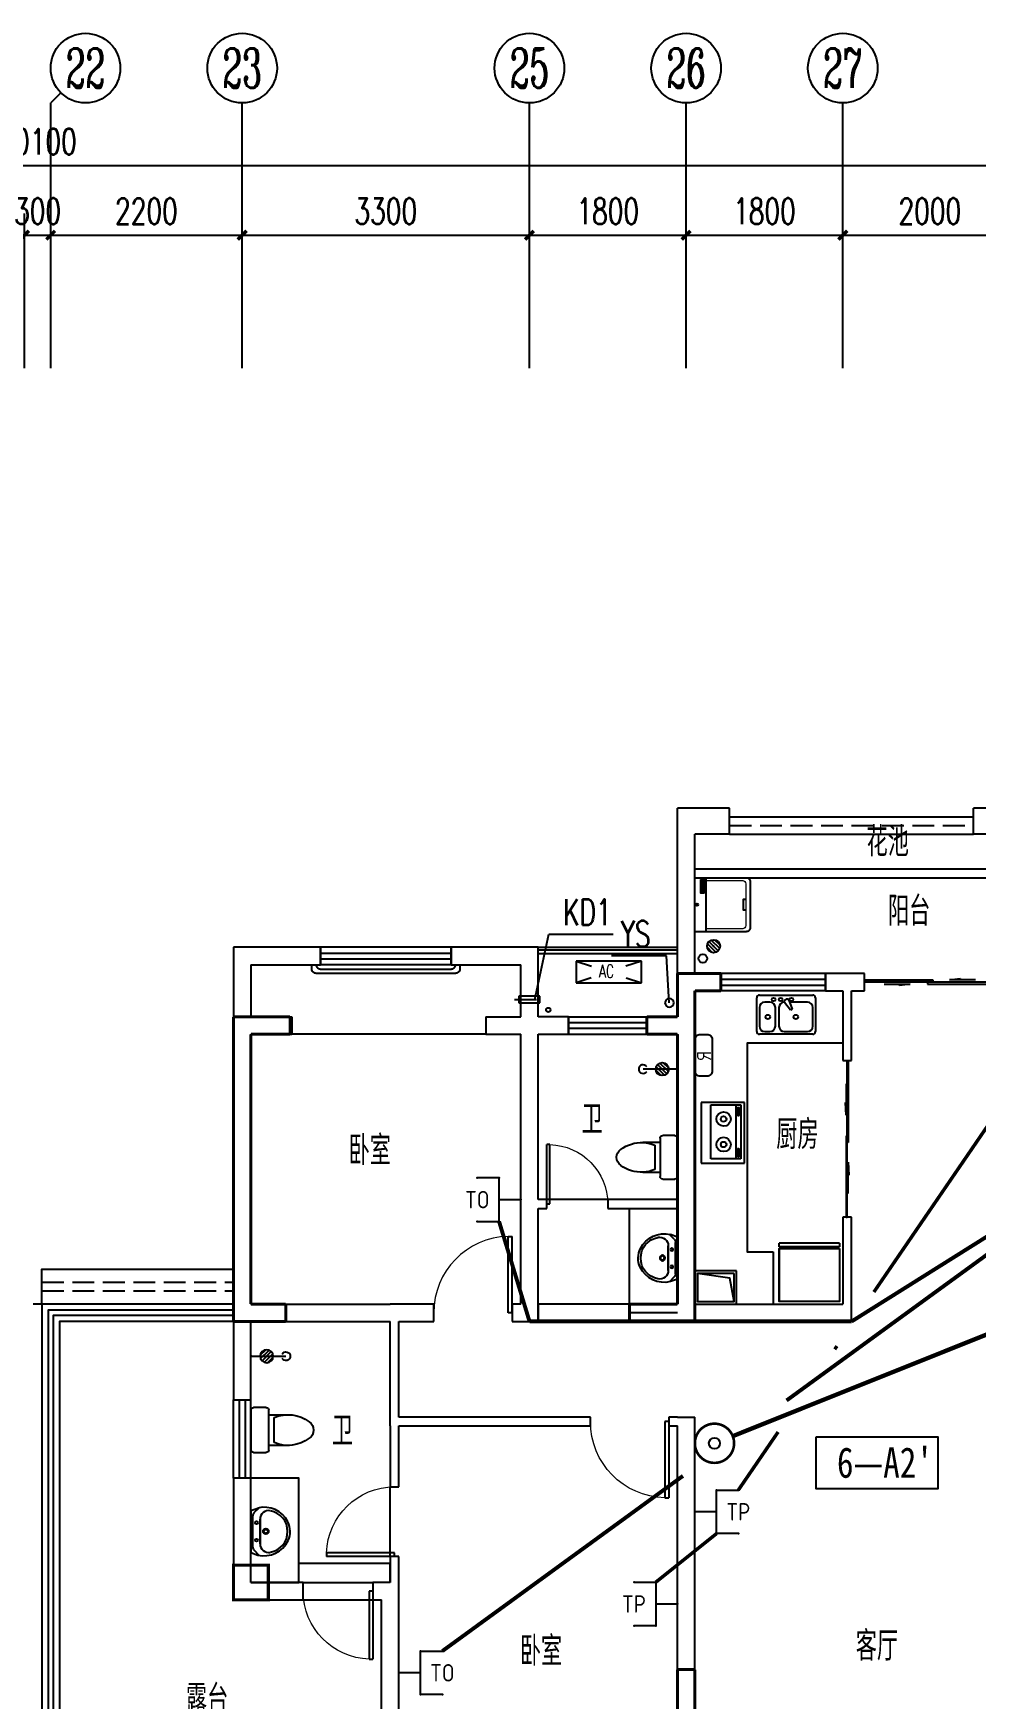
# Model space of a CAD drawing. Extents: x -993182 to -819982, y 169304 to 600104.
# Drawn here: x -865248 to -854422, y 372872 to 392011 of the extents above; entities that cross this region are included whole.
import ezdxf
from ezdxf.enums import TextEntityAlignment as Align

# ---------------------------------------------------------------- set-up
doc = ezdxf.new("R2010")
doc.units = 0
doc.header["$LTSCALE"] = 1000
doc.header["$MEASUREMENT"] = 0
doc.linetypes.add('DASH', pattern=[0.35, 0.25, -0.1])
for name, color, linetype in [('AXIS', 3, 'Continuous'), ('AXIS_TEXT', 7, 'Continuous'), ('DIM_LEAD', 3, 'Continuous'), ('EQUIP-安防', 3, 'Continuous'), ('EQUIP-通讯', 3, 'Continuous'), ('kan', 146, 'Continuous'), ('KTIAO', 124, 'Continuous'), ('PUB_TEXT', 7, 'Continuous'), ('VPIPE-污水', 2, 'Continuous'), ('WALL', 4, 'Continuous'), ('WINDOW', 2, 'Continuous'), ('WIRE-信号', 4, 'TG_S'), ('WIRE-网络', 6, 'TG_TD'), ('WIRE-通讯', 4, 'TG_TP'), ('冷凝水管', 6, 'Continuous'), ('家具', 187, 'Continuous'), ('屋面', 139, 'Continuous'), ('文字2', 7, 'Continuous'), ('栏杆', 169, 'Continuous'), ('空调、空调洞', 66, 'Continuous'), ('面层', 215, 'Continuous')]:
    doc.layers.add(name, color=color, linetype=linetype)
doc.layers.add('RENDERING', color=125, linetype='Continuous', lineweight=13)
doc.layers.add('洁、厨具', color=8, linetype='Continuous', lineweight=9)
doc.styles.add('-宋体', font='', dxfattribs={"width": 0.8})
doc.styles.add('_ROMANC', font='romanc__.ttf', dxfattribs={"width": 0.700005})
doc.styles.add('_SIMPLEX', font='SIMPLEX.shx', dxfattribs={"width": 0.75})
doc.styles.add('_TCH_AXIS', font='COMPLEX', dxfattribs={"bigfont": 'GBCBIG'})
doc.styles.add('_TCH_DIM', font='SIMPLEX', dxfattribs={"bigfont": 'GBCBIG'})
doc.styles.add('_TCH_DIM_T3', font='SIMPLEX', dxfattribs={"width": 0.705882, "bigfont": 'GBCBIG'})
doc.styles.add('_TEL_ATTDEF', font='GBENOR', dxfattribs={"width": 0.8, "height": 3, "bigfont": 'GBCBIG'})
doc.styles.add('_TEL_DIM', font='ICED', dxfattribs={"width": 0.8, "height": 3.5, "bigfont": 'BZHZ'})
doc.styles.add('COMPLEX', font='COMPLEX')
doc.styles.add('DIM_FONT', font='simplex_.ttf', dxfattribs={"width": 0.7, "bigfont": 'GBCBIG'})
doc.styles.get("Standard").update_dxf_attribs({"font": 'gbenor.shx', "bigfont": 'gbcbig.shx'})
doc.styles.add('TG_LINETYPE', font='ICED', dxfattribs={"width": 0.8, "height": 2, "bigfont": 'BZHZ'})
doc.styles.get('-宋体').set_extended_font_data('SimSun')
doc.linetypes.add('TG_S', pattern='A,1,-0.3,["S",TG_LINETYPE,S=0.1,R=0,X=-0.23,Y=-0.1],0', length=1.3)
doc.linetypes.add('TG_TD', pattern='A,1,-0.45,["TD",TG_LINETYPE,S=0.1,R=0,X=-0.38,Y=-0.1],0', length=1.45)
doc.linetypes.add('TG_TD+TV', pattern='A,1,-0.9,["TD+TV",TG_LINETYPE,S=0.1,R=0,X=-0.82,Y=-0.1],0', length=1.9)
doc.linetypes.add('TG_TP', pattern='A,1,-0.45,["TP",TG_LINETYPE,S=0.1,R=0,X=-0.38,Y=-0.1],0', length=1.45)
doc.linetypes.add('TG_WS', pattern='A,1,-0.45,["WS",TG_LINETYPE,S=0.1,R=0,X=-0.38,Y=-0.1],0', length=1.45)
doc.dimstyles.new('_TCH_ARCH&&100', dxfattribs={"dimtxt": 297.5, "dimasz": 100, "dimexe": 250, "dimexo": 300, "dimgap": 126.25, "dimtad": 1, "dimdec": 0, "dimzin": 0, "dimdsep": 46, "dimtxsty": '_TCH_DIM_T3', "dimblk": 'ARCHTICK', "dimcen": 0.09, "dimclrt": 7, "dimazin": 2, "dimtfac": 1, "dimtdec": 0, "dimtix": 1, "dimtmove": 2, "dimatfit": 3, "dimfxl": 0, "dimtolj": 1, "dimtzin": 0, "dimarcsym": 0})

# ---------------------------------------------------------------- blocks, each defined once
blk = doc.blocks.new('ASDGFSDFGGDF')
at = {"layer": '家具'}
for p, q in [((695, -609), (695, 0)), ((695, -609), (695, 0)), ((0, -670), (0, -629)), ((0, -629), (28, -629)), ((0, -670), (695, -670)), ((28, -629), (28, -609)), ((695, -609), (666, -609)), ((666, -609), (666, -629)), ((666, -629), (695, -629)), ((695, -629), (695, -670))]:
    blk.add_line(p, q, dxfattribs=at)
for points in [[(0, -609), (0, 0), (695, 0), (695, -609)], [(666, -609), (28, -609), (28, -629), (666, -629)]]:
    blk.add_lwpolyline(points, close=True, dxfattribs=at)
blk = doc.blocks.new('sdfdsfgf')
at = {"layer": '家具'}
for points in [[(1414289, 21341), (1413809, 21341), (1413809, 20961), (1414289, 20961), (1414289, 21341)], [(1414259, 20991), (1414211, 21259), (1413839, 21311)]]:
    blk.add_lwpolyline(points, dxfattribs=at)
blk.add_lwpolyline([(1414259, 21311), (1413839, 21311), (1413839, 20991), (1414259, 20991)], close=True, dxfattribs=at)
blk = doc.blocks.new('A$C685A49D5')
at = {"layer": '家具'}
for p, q in [((0, 31), (0, 419)), ((31, 450), (644, 450)), ((340, 402), (325, 393)), ((369, 391), (408, 287)), ((675, 419), (675, 31)), ((31, 307), (31, 92)), ((153, 368), (92, 368)), ((215, 92), (215, 307)), ((256, 307), (256, 92)), ((390, 277), (320, 363)), ((583, 368), (377, 368)), ((408, 287), (390, 277)), ((644, 92), (644, 307)), ((644, 0), (31, 0)), ((92, 31), (153, 31)), ((317, 31), (583, 31))]:
    blk.add_line(p, q, dxfattribs=at)
for centre, radius in [((194, 399), 20.5), ((276, 399), 20.5), ((399, 399), 20.5), ((128, 199), 25.6), ((450, 199), 25.6)]:
    blk.add_circle(centre, radius, dxfattribs=at)
for centre, radius, start, end in [((31, 419), 30.7, 90, 180), ((335, 376), 20.5, 120, 219.4623), ((350, 384), 20.5, 20.5377, 120), ((644, 419), 30.7, 0, 90), ((92, 307), 61.4, 90, 180), ((153, 307), 61.4, 0, 90), ((317, 307), 61.4, 90, 180), ((583, 307), 61.4, 0, 90), ((31, 31), 30.7, 180, 270), ((92, 92), 61.4, 180, 270), ((153, 92), 61.4, 270, 0), ((317, 92), 61.4, 180, 270), ((583, 92), 61.4, 270, 0), ((644, 31), 30.7, 270, 0)]:
    blk.add_arc(centre, radius, start, end, dxfattribs=at)
at = {"layer": '家具', "style": 'DIM_FONT', "width": 0.8, "flags": 9}
for tag in ['YSIZE', 'XSIZE']:
    blk.add_attdef(tag, (338, 450), '', height=0.5, rotation=270, dxfattribs=at)
blk = doc.blocks.new('$plan$00001601')
at = {"layer": '家具'}
for p, q in [((-350, 16), (350, 16)), ((-350, -484), (-350, 16)), ((350, 16), (350, -484)), ((-323, -98), (-323, -440)), ((299, -98), (-323, -98)), ((299, -440), (299, -98)), ((350, -484), (-350, -484)), ((-323, -384), (299, -384)), ((-323, -440), (299, -440)), ((-291, -407), (-291, -418)), ((-216, -416), (-280, -416)), ((-280, -416), (-280, -433)), ((-280, -433), (-216, -433)), ((-216, -433), (-216, -416)), ((-199, -408), (-199, -418)), ((182, -407), (182, -418)), ((193, -416), (193, -433)), ((257, -416), (193, -416)), ((193, -433), (257, -433)), ((257, -433), (257, -416)), ((274, -408), (274, -418))]:
    blk.add_line(p, q, dxfattribs=at)
for points in [[(-199, -408, 0.259034), (-201, -404, 0.076276), (-213, -399, 0.036515), (-226, -397, 0.026615), (-245, -396, 0.026615), (-264, -397, 0.036515), (-277, -399, 0.076276), (-289, -404, 0.259034), (-291, -408, 0.078462), (-291, -409, 0.056762)], [(-199, -418, 0.259034), (-201, -415, 0.076276), (-213, -410, 0.036515), (-226, -407, 0.026615), (-245, -406, 0.026615), (-264, -407, 0.036515), (-277, -410, 0.076276), (-289, -415, 0.259034), (-291, -418, 0.259034), (-289, -422, 0.056762), (-280, -426, 0.036515)], [(-216, -427, 0.008736), (-213, -427, 0.076276), (-201, -422, 0.259034), (-199, -418, 0.259034)], [(274, -408, 0.259034), (272, -404, 0.076276), (260, -399, 0.036515), (247, -397, 0.026615), (228, -396, 0.026615), (209, -397, 0.036515), (196, -399, 0.076276), (184, -404, 0.259034), (182, -408, 0.078462), (182, -409, 0.056762)], [(274, -418, 0.259034), (272, -415, 0.076276), (260, -410, 0.036515), (247, -407, 0.026615), (228, -406, 0.026615), (209, -407, 0.036515), (196, -410, 0.076276), (184, -415, 0.259034), (182, -418, 0.259034), (184, -422, 0.056762), (193, -426, 0.036515)], [(257, -427, 0.008736), (260, -427, 0.076276), (272, -422, 0.259034), (274, -418, 0.259034)]]:
    blk.add_lwpolyline(points, format="xyb", dxfattribs=at)
for centre, radius, start, end in [((-158, -243), 82.5, 0.964, 0), ((134, -243), 82.5, 180, 179.036), ((-158, -243), 31.6, 0.6532, 0), ((134, -243), 31.6, 180, 179.3468)]:
    blk.add_arc(centre, radius, start, end, dxfattribs=at)
blk = doc.blocks.new('A$C3451006C')
blk.add_lwpolyline([(-50, 330), (-50, -30, 0.414214), (10, -90), (90, -90, 0.414214), (150, -30), (150, 330, 0.414214), (90, 390), (10, 390, 0.414214)], format="xyb", close=True)
at = {"style": '_SIMPLEX', "width": 0.8}
blk.add_text('R', height=150, rotation=270, dxfattribs=at).set_placement((-32, 144), align=Align.CENTER)
blk = doc.blocks.new('$plan$00001623')
at = {"layer": '家具', "linetype": 'Continuous'}
blk.add_line((-341, -145), (342, -145), dxfattribs=at)
at = {"layer": '家具'}
blk.add_lwpolyline([(295, -706), (-295, -706, -0.414214), (-345, -656), (-345, 0), (345, 0), (345, -656, -0.414214)], format="xyb", close=True, dxfattribs=at)
at = {"layer": '家具', "lineweight": 13}
blk.add_lwpolyline([(307, -145), (307, -611, -0.414214), (267, -651), (-267, -651, -0.414214), (-307, -611), (-307, -145)], format="xyb", dxfattribs=at)
at = {"layer": '家具'}
for points in [[(323, -72), (152, -72), (152, -120), (323, -120)], [(163, -86), (177, -86), (177, -99), (163, -99)], [(189, -86), (202, -86), (202, -99), (189, -99)], [(213, -86), (227, -86), (227, -99), (213, -99)], [(239, -86), (253, -86), (253, -99), (239, -99)], [(281, -110), (309, -110), (309, -80), (281, -80)]]:
    blk.add_lwpolyline(points, close=True, dxfattribs=at)
blk.add_lwpolyline([(-71, -651), (-71, -623), (0, -623), (71, -623), (71, -651)], dxfattribs=at)
blk.add_circle((0, -25), 16, dxfattribs=at)
blk = doc.blocks.new('90304092557924')
at = {"layer": 'KTIAO'}
for p, q in [((-375, 125), (-198, 66)), ((-375, 125), (-375, -125)), ((375, 125), (-375, 125)), ((375, 125), (198, 66)), ((375, -125), (375, 125)), ((-203, -68), (-375, -125)), ((-375, -125), (375, -125)), ((200, -67), (375, -125))]:
    blk.add_line(p, q, dxfattribs=at)
at = {"layer": 'KTIAO', "style": '_ROMANC', "width": 0.7}
blk.add_text('AC', height=148.6, dxfattribs=at).set_placement((-113, -66))
at = {"layer": 'KTIAO', "style": 'DIM_FONT', "oblique": 0, "width": 0.6, "flags": 9}
for tag in ['XSIZE', 'YSIZE']:
    blk.add_attdef(tag, (-375, -125), '', height=0.5, dxfattribs=at)
blk = doc.blocks.new('M_E6')
for p, q in [((-240, 0), (-270, -79)), ((240, 0), (-240, 0)), ((-237, 0), (239, 0)), ((240, 0), (270, -79)), ((-213, -36), (-271, -91)), ((-179, -23), (181, -23)), ((141, -105), (-141, -105)), ((-141, -105), (141, -105)), ((217, -37), (274, -95))]:
    blk.add_line(p, q)
for centre, radius in [((-99, -65), 16.3), ((2, -172), 31.6), ((2, -172), 23), ((101, -65), 16.3)]:
    blk.add_circle(centre, radius)
for centre, radius, start, end in [((28, -152), 307, 166.1751, 244.7296), ((-141, -205), 100, 90, 190.5602), ((-179, -73), 50, 90, 133.181), ((-28, -152), 307, 297.0639, 13.8249), ((141, -205), 100, 349.4398, 90), ((181, -73), 50, 44.5607, 90), ((0, -179), 243, 190.5602, 349.4398), ((0, -201), 250, 245.8071, 296.4628), ((28, -152), 307, 266.589, 266.5936)]:
    blk.add_arc(centre, radius, start, end)
at = {"width": 0.8, "flags": 9}
for tag in ['XSIZE', 'YSIZE']:
    blk.add_attdef(tag, (0, 0), '', height=0.5, dxfattribs=at)
blk = doc.blocks.new('1')
for p, q in [((-550, -239), (-550, 201)), ((-520, 231), (-380, 231)), ((-350, 201), (-350, 151)), ((-350, 151), (-350, -189)), ((-350, 151), (-154, 151)), ((-289, 121), (-289, -159)), ((-154, -189), (-350, -189)), ((-350, -189), (-350, -239)), ((-380, -269), (-520, -269))]:
    blk.add_line(p, q)
for centre, radius, start, end in [((-520, 201), 30, 90, 180), ((-380, 201), 30, 360, 90), ((-137, -247), 398, 92.544, 112.5495), ((-137, -247), 398, 53.3619, 92.544), ((40, -19), 110, 303.4509, 56.5491), ((-137, 208), 398, 247.4505, 267.456), ((-137, 208), 398, 267.456, 306.6381), ((-520, -239), 30, 180, 270), ((-380, -239), 30, 270, 360)]:
    blk.add_arc(centre, radius, start, end)
blk = doc.blocks.new('A$C6A1B0631')
at = {"layer": '家具'}
for p, q in [((0, 527), (0, 667)), ((30, 697), (470, 697)), ((500, 667), (500, 527)), ((470, 497), (30, 497)), ((80, 497), (80, 267)), ((390, 437), (110, 437)), ((420, 497), (420, 267))]:
    blk.add_line(p, q, dxfattribs=at)
for centre, radius, start, end in [((30, 667), 30, 90, 180), ((470, 667), 30, 0, 90), ((30, 527), 30, 180, 270), ((477, 284), 398, 157.4505, 216.6381), ((23, 284), 398, 323.3619, 22.5495), ((470, 527), 30, 270, 0), ((250, 108), 110, 213.4509, 326.5491)]:
    blk.add_arc(centre, radius, start, end, dxfattribs=at)
blk = doc.blocks.new('$lvtry$00000168')
at = {"color": 0}
blk.add_line((0, 0), (0, -395), dxfattribs=at)
blk.add_arc((0, -395), 50, 121.0332, 58.9668, dxfattribs=at)
for p in [(0, 0), (0, -223)]:
    blk.add_point(p, dxfattribs=at)
blk = doc.blocks.new('$lvtry$00000171')
for p, q in [((-74, 11), (-11, 74)), ((-70, -27), (27, 70)), ((-53, -53), (53, 53)), ((-27, -70), (70, 27)), ((11, -74), (74, -11))]:
    blk.add_line(p, q)
blk.add_circle((0, 0), 75)
blk.add_point((0, 0))
blk = doc.blocks.new('A$C6BE329BC')
at = {"layer": '家具'}
blk.add_blockref('$lvtry$00000168', (75, 445), dxfattribs=at)
at = {"layer": '家具', "rotation": 180}
blk.add_blockref('$lvtry$00000171', (75, 271), dxfattribs=at)
blk = doc.blocks.new('TRHH')
at = {"color": 6}
blk.add_circle((-233616, -461390), 50, dxfattribs=at)
blk = doc.blocks.new('q2')
at = {"color": 3, "const_width": 35}
for points in [[(-492446, -362541), (-492446, -362041)], [(-492446, -362041), (-491946, -362041)], [(-491946, -362041), (-491946, -362241)], [(-492246, -362741), (-492246, -362241)], [(-492246, -362241), (-491946, -362241)], [(-497546, -362541), (-496896, -362541)], [(-497546, -366041), (-497546, -362541)], [(-496896, -362541), (-496896, -362741)], [(-492796, -362541), (-492446, -362541)], [(-492796, -362741), (-492796, -362541)], [(-497346, -362741), (-496896, -362741)], [(-497346, -365841), (-497346, -362741)], [(-492796, -362741), (-492446, -362741)], [(-492446, -365841), (-492446, -362741)], [(-492246, -366041), (-492246, -362741)], [(-497346, -365841), (-496946, -365841)], [(-496946, -365841), (-496946, -366041)], [(-492996, -365841), (-492446, -365841)], [(-492996, -366041), (-492996, -365841)], [(-497546, -366041), (-496946, -366041)], [(-492996, -366041), (-492246, -366041)], [(-492446, -372541), (-492446, -370041)], [(-492446, -370041), (-492246, -370041)], [(-492246, -372341), (-492246, -370041)]]:
    blk.add_lwpolyline(points, dxfattribs=at)
blk.add_lwpolyline([(-497546, -368841), (-497546, -369241), (-497146, -369241), (-497146, -368841)], close=True, dxfattribs=at)
blk = doc.blocks.new('A$C06D6341B')
at = {"layer": '空调、空调洞', "linetype": 'DASH'}
for p, q in [((80, 290), (0, 290)), ((0, 290), (0, 50)), ((40, 0), (40, 340)), ((80, 50), (80, 290)), ((0, 50), (80, 50))]:
    blk.add_line(p, q, dxfattribs=at)
blk = doc.blocks.new('kt')
at = {"layer": 'DIM_LEAD'}
for p, q in [((-411880, -788204), (-411721, -787455)), ((-411880, -788204), (-411721, -787455)), ((-411880, -788204), (-411721, -787455)), ((-411880, -788204), (-411721, -787455)), ((-411880, -788204), (-411721, -787455)), ((-411721, -787455), (-410983, -787455))]:
    blk.add_line(p, q, dxfattribs=at)
at = {"layer": 'VPIPE-污水'}
blk.add_circle((-409951, -787733, -76424), 50, dxfattribs=at)
at = {"layer": '冷凝水管'}
blk.add_circle((-411727, -788323, -76424), 25, dxfattribs=at)
at = {"layer": '家具', "rotation": 90.00000000000388}
blk.add_blockref('$lvtry$00000171', (-409828, -787592, -76424), dxfattribs=at)
at = {"layer": '空调、空调洞', "rotation": 270}
blk.add_blockref('A$C06D6341B', (-412114, -788164, -76424), dxfattribs=at)
at = {"layer": 'DIM_LEAD', "color": 7, "style": '_TCH_DIM', "width": 0.705882}
blk.add_text('KD1', height=297.5, dxfattribs=at).set_placement((-411558, -787350))
blk = doc.blocks.new('$DorLib2D$00000001')
for p, q in [((0.45, 0.975), (0.5, 0.975)), ((0.45, 0), (0.45, 0.975)), ((0.5, 0), (0.5, 0.975)), ((0.5, 0), (0.45, 0))]:
    blk.add_line(p, q)
at = {"lineweight": 13}
blk.add_arc((0.475, 0), 0.975, 91.4693, 180, dxfattribs=at)
blk = doc.blocks.new('$DorLib2D$00000131')
at = {"color": 0, "linetype": 'Continuous'}
for p, q in [((-0.5, 0.125), (-0.5, 0)), ((0.019, 0.125), (-0.5, 0.125)), ((0.019, 0), (0.019, 0.125)), ((0.15, 0.125), (0.232, 0.197)), ((0.35, 0.125), (0.15, 0.125)), ((0.232, 0.197), (0.232, 0.125)), ((-0.5, 0), (0.019, 0)), ((-0.024, 0), (0.5, 0)), ((-0.024, -0.125), (-0.024, 0)), ((0.5, 0), (0.5, -0.125)), ((-0.35, -0.125), (-0.15, -0.125)), ((-0.232, -0.197), (-0.232, -0.125)), ((-0.15, -0.125), (-0.232, -0.197)), ((0.5, -0.125), (-0.024, -0.125))]:
    blk.add_line(p, q, dxfattribs=at)
blk = doc.blocks.new('$WINLIB2D$00000001')
at = {"color": 0}
for points in [[(-0.5, 0.5), (-0.5, -0.5)], [(-0.5, 0.5), (0.5, 0.5)], [(0.5, -0.5), (0.5, 0.5)], [(0.5, 0.167), (-0.5, 0.167)], [(0.5, -0.167), (-0.5, -0.167)], [(-0.5, -0.5), (0.5, -0.5)]]:
    blk.add_lwpolyline(points, dxfattribs=at)
blk = doc.blocks.new('_AXISO')
blk.add_circle((0, 0), 0.5)
at = {"layer": 'AXIS_TEXT', "style": 'COMPLEX', "width": 1.041667}
blk.add_attdef('A', text='', height=0.56, dxfattribs=at).set_placement((-0.25, -0.28), (0.25, -0.28), align=Align.FIT)
blk = doc.blocks.new('_ArchTick')
at = {"color": 0, "linetype": 'ByBlock', "const_width": 0.4}
blk.add_lwpolyline([(-0.5, -0.5), (0.5, 0.5)], dxfattribs=at)
blk = doc.blocks.new('*D248')
at = {"layer": 'AXIS', "color": 0, "lineweight": -2}
for p, q in [((-256409, -356156), (-256409, -353578)), ((-196309, -356156), (-196309, -353578)), ((-256409, -353828), (-196309, -353828))]:
    blk.add_line(p, q, dxfattribs=at)
at = {"layer": 'Defpoints', "color": 0}
for p in [(-196309, -353828), (-256409, -356456), (-196309, -356456)]:
    blk.add_point(p, dxfattribs=at)
at = {"layer": 'AXIS', "color": 0, "lineweight": -2, "xscale": 100, "yscale": 100, "zscale": 100, "rotation": 180}
blk.add_blockref('_ArchTick', (-256409, -353828), dxfattribs=at)
at = {"layer": 'AXIS', "color": 0, "lineweight": -2, "xscale": 100, "yscale": 100, "zscale": 100}
blk.add_blockref('_ArchTick', (-196309, -353828), dxfattribs=at)
at = {"layer": 'AXIS', "color": 7, "insert": (-226359, -353553), "char_height": 297.5, "attachment_point": 5, "style": '_TCH_DIM_T3'}
blk.add_mtext('\\A1;60100', dxfattribs=at)
blk = doc.blocks.new('*D266')
at = {"layer": 'AXIS', "color": 0, "lineweight": -2}
for p, q in [((-226509, -356156), (-226509, -354378)), ((-226209, -356156), (-226209, -354378)), ((-226509, -354628), (-226609, -354628)), ((-226509, -354628), (-226209, -354628)), ((-226209, -354628), (-226109, -354628))]:
    blk.add_line(p, q, dxfattribs=at)
at = {"layer": 'Defpoints', "color": 0}
for p in [(-226209, -354628), (-226509, -356456), (-226209, -356456)]:
    blk.add_point(p, dxfattribs=at)
at = {"layer": 'AXIS', "color": 0, "lineweight": -2, "xscale": 100, "yscale": 100, "zscale": 100}
blk.add_blockref('_ArchTick', (-226509, -354628), dxfattribs=at)
at = {"layer": 'AXIS', "color": 0, "lineweight": -2, "xscale": 100, "yscale": 100, "zscale": 100, "rotation": 180}
blk.add_blockref('_ArchTick', (-226209, -354628), dxfattribs=at)
at = {"layer": 'AXIS', "color": 7, "insert": (-226359, -354353), "char_height": 297.5, "attachment_point": 5, "style": '_TCH_DIM_T3'}
blk.add_mtext('\\A1;300', dxfattribs=at)
blk = doc.blocks.new('*D267')
at = {"layer": 'AXIS', "color": 0, "lineweight": -2}
for p, q in [((-226209, -356156), (-226209, -354378)), ((-224009, -356156), (-224009, -354378)), ((-226209, -354628), (-224009, -354628))]:
    blk.add_line(p, q, dxfattribs=at)
at = {"layer": 'Defpoints', "color": 0}
for p in [(-224009, -354628), (-226209, -356456), (-224009, -356456)]:
    blk.add_point(p, dxfattribs=at)
at = {"layer": 'AXIS', "color": 0, "lineweight": -2, "xscale": 100, "yscale": 100, "zscale": 100, "rotation": 180}
blk.add_blockref('_ArchTick', (-226209, -354628), dxfattribs=at)
at = {"layer": 'AXIS', "color": 0, "lineweight": -2, "xscale": 100, "yscale": 100, "zscale": 100}
blk.add_blockref('_ArchTick', (-224009, -354628), dxfattribs=at)
at = {"layer": 'AXIS', "color": 7, "insert": (-225109, -354353), "char_height": 297.5, "attachment_point": 5, "style": '_TCH_DIM_T3'}
blk.add_mtext('\\A1;2200', dxfattribs=at)
blk = doc.blocks.new('*D268')
at = {"layer": 'AXIS', "color": 0, "lineweight": -2}
for p, q in [((-224009, -356156), (-224009, -354378)), ((-220709, -356156), (-220709, -354378)), ((-224009, -354628), (-220709, -354628))]:
    blk.add_line(p, q, dxfattribs=at)
at = {"layer": 'Defpoints', "color": 0}
for p in [(-220709, -354628), (-224009, -356456), (-220709, -356456)]:
    blk.add_point(p, dxfattribs=at)
at = {"layer": 'AXIS', "color": 0, "lineweight": -2, "xscale": 100, "yscale": 100, "zscale": 100, "rotation": 180}
blk.add_blockref('_ArchTick', (-224009, -354628), dxfattribs=at)
at = {"layer": 'AXIS', "color": 0, "lineweight": -2, "xscale": 100, "yscale": 100, "zscale": 100}
blk.add_blockref('_ArchTick', (-220709, -354628), dxfattribs=at)
at = {"layer": 'AXIS', "color": 7, "insert": (-222359, -354353), "char_height": 297.5, "attachment_point": 5, "style": '_TCH_DIM_T3'}
blk.add_mtext('\\A1;3300', dxfattribs=at)
blk = doc.blocks.new('*D269')
at = {"layer": 'AXIS', "color": 0, "lineweight": -2}
for p, q in [((-220709, -356156), (-220709, -354378)), ((-218909, -356156), (-218909, -354378)), ((-220709, -354628), (-218909, -354628))]:
    blk.add_line(p, q, dxfattribs=at)
at = {"layer": 'Defpoints', "color": 0}
for p in [(-218909, -354628), (-220709, -356456), (-218909, -356456)]:
    blk.add_point(p, dxfattribs=at)
at = {"layer": 'AXIS', "color": 0, "lineweight": -2, "xscale": 100, "yscale": 100, "zscale": 100, "rotation": 180}
blk.add_blockref('_ArchTick', (-220709, -354628), dxfattribs=at)
at = {"layer": 'AXIS', "color": 0, "lineweight": -2, "xscale": 100, "yscale": 100, "zscale": 100}
blk.add_blockref('_ArchTick', (-218909, -354628), dxfattribs=at)
at = {"layer": 'AXIS', "color": 7, "insert": (-219809, -354353), "char_height": 297.5, "attachment_point": 5, "style": '_TCH_DIM_T3'}
blk.add_mtext('\\A1;1800', dxfattribs=at)
blk = doc.blocks.new('*D270')
at = {"layer": 'AXIS', "color": 0, "lineweight": -2}
for p, q in [((-218909, -356156), (-218909, -354378)), ((-217109, -356156), (-217109, -354378)), ((-218909, -354628), (-217109, -354628))]:
    blk.add_line(p, q, dxfattribs=at)
at = {"layer": 'Defpoints', "color": 0}
for p in [(-217109, -354628), (-218909, -356456), (-217109, -356456)]:
    blk.add_point(p, dxfattribs=at)
at = {"layer": 'AXIS', "color": 0, "lineweight": -2, "xscale": 100, "yscale": 100, "zscale": 100, "rotation": 180}
blk.add_blockref('_ArchTick', (-218909, -354628), dxfattribs=at)
at = {"layer": 'AXIS', "color": 0, "lineweight": -2, "xscale": 100, "yscale": 100, "zscale": 100}
blk.add_blockref('_ArchTick', (-217109, -354628), dxfattribs=at)
at = {"layer": 'AXIS', "color": 7, "insert": (-218009, -354353), "char_height": 297.5, "attachment_point": 5, "style": '_TCH_DIM_T3'}
blk.add_mtext('\\A1;1800', dxfattribs=at)
blk = doc.blocks.new('*D271')
at = {"layer": 'AXIS', "color": 0, "lineweight": -2}
for p, q in [((-217109, -356156), (-217109, -354378)), ((-215109, -356156), (-215109, -354378)), ((-217109, -354628), (-215109, -354628))]:
    blk.add_line(p, q, dxfattribs=at)
at = {"layer": 'Defpoints', "color": 0}
for p in [(-215109, -354628), (-217109, -356456), (-215109, -356456)]:
    blk.add_point(p, dxfattribs=at)
at = {"layer": 'AXIS', "color": 0, "lineweight": -2, "xscale": 100, "yscale": 100, "zscale": 100, "rotation": 180}
blk.add_blockref('_ArchTick', (-217109, -354628), dxfattribs=at)
at = {"layer": 'AXIS', "color": 0, "lineweight": -2, "xscale": 100, "yscale": 100, "zscale": 100}
blk.add_blockref('_ArchTick', (-215109, -354628), dxfattribs=at)
at = {"layer": 'AXIS', "color": 7, "insert": (-216109, -354353), "char_height": 297.5, "attachment_point": 5, "style": '_TCH_DIM_T3'}
blk.add_mtext('\\A1;2000', dxfattribs=at)
blk = doc.blocks.new('$equip$00001847')
for p, q in [((-0.5, 0.499), (-0.5, 0.999)), ((0.5, 0.999), (0.5, 0.499)), ((0.5, 0.499), (-0.5, 0.499)), ((0, 0.5), (0, 0))]:
    blk.add_line(p, q)
for p in [(-0.5, 0.999), (0.5, 0.999), (-0.5, 0.499), (0.5, 0.499), (0, 0)]:
    blk.add_point(p)
at = {"color": 7, "style": '_TEL_DIM'}
blk.add_attdef('$TEXT$', text='', height=0.4, dxfattribs=at).set_placement((0, 0.999), align=Align.MIDDLE_CENTER)
at = {"color": 7, "style": '_TEL_DIM', "flags": 1}
blk.add_attdef('A', text='', height=0.00002, dxfattribs=at).set_placement((0, 0), align=Align.MIDDLE_CENTER)
blk = doc.blocks.new('$equip$00002479')
at = {"const_width": 0.04}
blk.add_lwpolyline([(-0.3, 0, 1), (0.3, 0, 1), (-0.3, 0, 0.942883)], format="xyb", dxfattribs=at)
for radius in [0.3, 0.0841]:
    blk.add_circle((0, 0), radius)
for p in [(0, 0.3), (-0.3, 0), (0.3, 0), (0, -0.3)]:
    blk.add_point(p)
at = {"color": 7, "style": '_TEL_DIM', "flags": 1}
blk.add_attdef('A', text='', height=0.00002, dxfattribs=at).set_placement((0, 0), align=Align.MIDDLE_CENTER)
blk = doc.blocks.new('5#、7#楼参照')
blk.add_lwpolyline([(-226308.8, -366912), (-226408.8, -366912)])
at = {"layer": 'AXIS'}
for p, q in [((-226091.6, -352991.2), (-226208.8, -353108.3)), ((-226208.8, -355308.6), (-226208.8, -353108.3)), ((-224008.8, -355308.6), (-224008.8, -353108.3)), ((-220708.8, -355308.6), (-220708.8, -353108.3)), ((-218908.8, -355308.6), (-218908.8, -353108.3)), ((-217108.8, -355308.6), (-217108.8, -353108.3))]:
    blk.add_line(p, q, dxfattribs=at)
at = {"layer": 'DIM_LEAD'}
for p, q in [((-219132.6, -362912), (-219764.6, -362912)), ((-219102, -363451), (-219132.6, -362912))]:
    blk.add_line(p, q, dxfattribs=at)
at = {"layer": 'kan'}
for p, q in [((-218408.8, -361312), (-215608.8, -361312)), ((-218408.8, -361512), (-215608.8, -361512))]:
    blk.add_line(p, q, dxfattribs=at)
at = {"layer": 'kan', "linetype": 'DASH'}
blk.add_line((-218408.8, -361412), (-215608.8, -361412), dxfattribs=at)
at = {"layer": 'kan', "color": 124}
for p, q in [((-218808.8, -361912), (-215208.8, -361912)), ((-218808.8, -362012), (-215208.8, -362012))]:
    blk.add_line(p, q, dxfattribs=at)
at = {"layer": 'kan'}
for points in [[(-220608.8, -362812), (-219008.8, -362812)], [(-224108.8, -366912), (-226308.8, -366912), (-226308.8, -374312), (-223308.8, -374312), (-223308.8, -375712), (-219658.8, -375712)], [(-224108.8, -367112), (-226108.8, -367112), (-226108.8, -374112), (-223108.8, -374112), (-223108.8, -375512), (-219658.8, -375512)]]:
    blk.add_lwpolyline(points, dxfattribs=at)
at = {"layer": 'WALL'}
for p, q in [((-219008.8, -363212), (-219008.8, -361212)), ((-218408.8, -361212), (-219008.8, -361212)), ((-218408.8, -361512), (-218408.8, -361212)), ((-215208.8, -361212), (-215608.8, -361212)), ((-215608.8, -361512), (-215608.8, -361212)), ((-218808.8, -363112), (-218808.8, -361512)), ((-218408.8, -361512), (-218808.8, -361512)), ((-215208.8, -361512), (-215608.8, -361512)), ((-223108.8, -362812), (-224108.8, -362812)), ((-224108.8, -362812), (-224108.8, -363712)), ((-223108.8, -363012), (-223108.8, -362812)), ((-220608.8, -362812), (-221608.8, -362812)), ((-221608.8, -362812), (-221608.8, -363012)), ((-220608.8, -363612), (-220608.8, -362812)), ((-223908.8, -363012), (-223108.8, -363012)), ((-223908.8, -363012), (-223908.8, -363612)), ((-221608.8, -363012), (-220808.8, -363012)), ((-220808.8, -363612), (-220808.8, -363012)), ((-219008.8, -363212), (-219008.8, -363612)), ((-218508.8, -363112), (-218808.8, -363112)), ((-218508.8, -363312), (-218508.8, -363112)), ((-217108.8, -363112), (-217308.8, -363112)), ((-217308.8, -363112), (-217308.8, -363312)), ((-216858.8, -363112), (-217108.8, -363112)), ((-216858.8, -363312), (-216858.8, -363112)), ((-218808.8, -363312), (-218808.8, -363712)), ((-218808.8, -363312), (-218508.8, -363312)), ((-217308.8, -363312), (-217108.8, -363312)), ((-217108.8, -363312), (-217108.8, -364112)), ((-217008.8, -364112), (-217008.8, -363312)), ((-217008.8, -363312), (-216858.8, -363312)), ((-223908.8, -363612), (-223439.8, -363612)), ((-223439.8, -363612), (-223439.8, -363812)), ((-221209.8, -363612), (-220808.8, -363612)), ((-221209.8, -363612), (-221209.8, -363812)), ((-220258.8, -363612), (-220608.8, -363612)), ((-220258.8, -363812), (-220258.8, -363612)), ((-219008.8, -363612), (-219358.8, -363612)), ((-219358.8, -363612), (-219358.8, -363812)), ((-224108.8, -363712), (-224108.8, -367012)), ((-223908.8, -363812), (-223439.8, -363812)), ((-223908.8, -363812), (-223908.8, -366912)), ((-221209.8, -363812), (-220808.8, -363812)), ((-220808.8, -365712), (-220808.8, -363812)), ((-220608.8, -363812), (-220258.8, -363812)), ((-220608.8, -365712), (-220608.8, -363812)), ((-219358.8, -363812), (-219008.8, -363812)), ((-219008.8, -363812), (-219008.8, -365712)), ((-218808.8, -363712), (-218808.8, -365712)), ((-217108.8, -364112), (-217008.8, -364112)), ((-220808.8, -366912), (-220808.8, -365712)), ((-220508.8, -365712), (-220608.8, -365712)), ((-220508.8, -365812), (-220508.8, -365712)), ((-219008.8, -365712), (-219808.8, -365712)), ((-219808.8, -365712), (-219808.8, -365812)), ((-218808.8, -365712), (-218808.8, -366912)), ((-220608.8, -366912), (-220608.8, -365812)), ((-220608.8, -365812), (-220508.8, -365812)), ((-219808.8, -365812), (-219008.8, -365812)), ((-219008.8, -365812), (-219008.8, -366912)), ((-217008.8, -365912), (-217108.8, -365912)), ((-217108.8, -365912), (-217108.8, -366912)), ((-217008.8, -367112), (-217008.8, -365912)), ((-224108.8, -367012), (-224108.8, -368012)), ((-223908.8, -366912), (-222308.8, -366912)), ((-221808.8, -366912), (-222308.8, -366912)), ((-221808.8, -367112), (-221808.8, -366912)), ((-220808.8, -366912), (-220908.8, -366912)), ((-220908.8, -366912), (-220908.8, -367112)), ((-220608.8, -367112), (-220608.8, -366912)), ((-219008.8, -366912), (-219558.8, -366912)), ((-219558.8, -366912), (-219558.8, -367112)), ((-218808.8, -366912), (-217108.8, -366912)), ((-223908.8, -368012), (-223908.8, -367112)), ((-223908.8, -367112), (-222308.8, -367112)), ((-222308.8, -368312), (-222308.8, -367112)), ((-222208.8, -368212), (-222208.8, -367112)), ((-222208.8, -367112), (-221808.8, -367112)), ((-220908.8, -367112), (-220708.8, -367112)), ((-220708.8, -367112), (-220608.8, -367112)), ((-219558.8, -367112), (-218908.8, -367112)), ((-218908.8, -367112), (-217008.8, -367112)), ((-224108.8, -368012), (-223908.8, -368012)), ((-220008.8, -368212), (-222208.8, -368212)), ((-220008.8, -368312), (-220008.8, -368212)), ((-219008.8, -368212), (-219108.8, -368212)), ((-219108.8, -368212), (-219108.8, -368312)), ((-219008.8, -368212), (-219008.8, -368212)), ((-219008.8, -368212), (-218808.8, -368212)), ((-218808.8, -368312), (-218808.8, -368212)), ((-222308.8, -368312), (-222308.8, -369012)), ((-222208.8, -368312), (-220008.8, -368312)), ((-222208.8, -369012), (-222208.8, -368312)), ((-219108.8, -368312), (-219008.8, -368312)), ((-219008.8, -373412), (-219008.8, -368312)), ((-218808.8, -373412), (-218808.8, -368312)), ((-223908.8, -368912), (-224108.8, -368912)), ((-224108.8, -368912), (-224108.8, -370312)), ((-223908.8, -370112), (-223908.8, -368912)), ((-222308.8, -369012), (-222208.8, -369012)), ((-222208.8, -369812), (-222308.8, -369812)), ((-222308.8, -369812), (-222308.8, -370112)), ((-222208.8, -370212), (-222208.8, -369812)), ((-223308.8, -370112), (-223908.8, -370112)), ((-223308.8, -370312), (-223308.8, -370112)), ((-222308.8, -370112), (-222508.8, -370112)), ((-222508.8, -370112), (-222508.8, -370312)), ((-224108.8, -370312), (-223308.8, -370312)), ((-222508.8, -370312), (-222408.8, -370312)), ((-222408.8, -373512), (-222408.8, -370312)), ((-222208.8, -373412), (-222208.8, -370212))]:
    blk.add_line(p, q, dxfattribs=at)
at = {"layer": 'WINDOW'}
for p, q in [((-221209.8, -363812), (-223439.8, -363812)), ((-219808.8, -365712), (-220508.8, -365712)), ((-219558.8, -366912), (-220608.8, -366912)), ((-222308.8, -369812, 0), (-222308.8, -369012, 0)), ((-223308.8, -370112, 0), (-222508.8, -370112, 0)), ((-223308.8, -370312, 0), (-222508.8, -370312, 0))]:
    blk.add_line(p, q, dxfattribs=at)
at = {"layer": 'WINDOW', "linetype": 'DASH'}
for p, q in [((-220608.8, -366912), (-220608.8, -367112)), ((-219558.8, -367112), (-219558.8, -366912))]:
    blk.add_line(p, q, dxfattribs=at)
at = {"layer": 'WINDOW'}
blk.add_lwpolyline([(-222308.8, -370112), (-222308.8, -369892), (-223358.8, -369892)], dxfattribs=at)
at = {"layer": '家具'}
blk.add_line((-217908.8, -366312, 0), (-217908.8, -366912, 0), dxfattribs=at)
at = {"layer": '家具', "elevation": 0}
for points in [[(-217108.8, -363912), (-217108.8, -363912), (-218208.8, -363912), (-218208.8, -363912), (-218208.8, -366312), (-218208.8, -366312), (-218208.8, -366312), (-217908.8, -366312)], [(-219008.8, -367012), (-219558.8, -367012), (-219558.8, -366112), (-219558.8, -365812), (-219008.8, -365812)]]:
    blk.add_lwpolyline(points, dxfattribs=at)
at = {"layer": '家具'}
blk.add_lwpolyline([(-223908.8, -370112), (-223358.8, -370112), (-223358.8, -369212), (-223358.8, -368912), (-223908.8, -368912)], dxfattribs=at)
at = {"layer": '屋面', "color": 190}
blk.add_lwpolyline([(-226308.8, -366912), (-226308.8, -366512), (-224108.8, -366512)], dxfattribs=at)
at = {"layer": '屋面', "color": 190, "linetype": 'DASH'}
for points in [[(-226308.8, -366662), (-224108.8, -366662)], [(-226308.8, -366762), (-224108.8, -366762)]]:
    blk.add_lwpolyline(points, dxfattribs=at)
at = {"layer": '栏杆'}
for points in [[(-220608.8, -362842), (-219008.8, -362842)], [(-220608.8, -362882), (-219008.8, -362882)], [(-224108.8, -366982), (-226238.8, -366982), (-226238.8, -374242), (-223238.8, -374242), (-223238.8, -375642), (-219658.8, -375642)], [(-224108.8, -367042), (-226178.8, -367042), (-226178.8, -374182), (-223178.8, -374182), (-223178.8, -375582), (-219658.8, -375582)]]:
    blk.add_lwpolyline(points, dxfattribs=at)
for points in [[(-221508.8, -363012), (-221508.8, -363062, -0.4142136), (-221558.8, -363112), (-223158.8, -363112, -0.4142136), (-223208.8, -363062), (-223208.8, -363012)], [(-223158.8, -363012), (-223158.8, -363012, 0.4142136), (-223108.8, -363062), (-221608.8, -363062, 0.4142136), (-221558.8, -363012), (-221558.8, -363012)]]:
    blk.add_lwpolyline(points, format="xyb", dxfattribs=at)
at = {"color": 6, "xscale": -1}
blk.add_blockref('TRHH', (-452717.6, 97938.9), dxfattribs=at)
at = {"rotation": 269.9999999999783}
blk.add_blockref('A$C6BE329BC', (-219453.8, -364137), dxfattribs=at)
at = {"xscale": -1, "rotation": 89.99999999997826}
blk.add_blockref('A$C6BE329BC', (-223456.5, -367437), dxfattribs=at)
at = {"layer": 'AXIS'}
ref = blk.add_blockref('_AXISO', (-225808.8, -352708.3), dxfattribs=dict(at, xscale=800, yscale=800, zscale=800))
ref.add_attrib('A', '22', dxfattribs={"layer": 'AXIS_TEXT', "height": 452.55, "style": '_TCH_AXIS', "width": 0.617647}).set_placement((-226035.1, -352934.6), (-225582.5, -352934.6), align=Align.FIT)
ref = blk.add_blockref('_AXISO', (-224008.8, -352708.3), dxfattribs=dict(at, xscale=800, yscale=800, zscale=800))
ref.add_attrib('A', '23', dxfattribs={"layer": 'AXIS_TEXT', "height": 452.55, "style": '_TCH_AXIS', "width": 0.617647}).set_placement((-224235.1, -352934.6), (-223782.5, -352934.6), align=Align.FIT)
ref = blk.add_blockref('_AXISO', (-220708.8, -352708.3), dxfattribs=dict(at, xscale=800, yscale=800, zscale=800))
ref.add_attrib('A', '25', dxfattribs={"layer": 'AXIS_TEXT', "height": 452.55, "style": '_TCH_AXIS', "width": 0.617647}).set_placement((-220935.1, -352934.6), (-220482.5, -352934.6), align=Align.FIT)
ref = blk.add_blockref('_AXISO', (-218908.8, -352708.3), dxfattribs=dict(at, xscale=800, yscale=800, zscale=800))
ref.add_attrib('A', '26', dxfattribs={"layer": 'AXIS_TEXT', "height": 452.55, "style": '_TCH_AXIS', "width": 0.617647}).set_placement((-219135.1, -352934.6), (-218682.5, -352934.6), align=Align.FIT)
ref = blk.add_blockref('_AXISO', (-217108.8, -352708.3), dxfattribs=dict(at, xscale=800, yscale=800, zscale=800))
ref.add_attrib('A', '27', dxfattribs={"layer": 'AXIS_TEXT', "height": 452.55, "style": '_TCH_AXIS', "width": 0.617647}).set_placement((-217335.1, -352934.6), (-216882.5, -352934.6), align=Align.FIT)
at = {"layer": 'RENDERING'}
blk.add_blockref('90304092557924', (-219798.3, -363094.9), dxfattribs=at)
at = {"layer": 'WINDOW'}
for name, p, xscale, yscale, zscale, rotation in [('$WINLIB2D$00000001', (-222358.8, -362912), 1500, 200, 1500, 180), ('$WINLIB2D$00000001', (-217908.8, -363212), 1200, 200, 1200, 180), ('$DorLib2D$00000131', (-216108.8, -363212), 1500, 200, 1500, 179.9999999902066), ('$DorLib2D$00000131', (-217058.8, -365012), 1800, 100, 1800, 90), ('$DorLib2D$00000001', (-220158.8, -365762), 700, -700, 700, 180), ('$WINLIB2D$00000001', (-224008.8, -368462), -900, 200, -900, 270), ('$DorLib2D$00000001', (-222258.8, -369412), -800, 800, -800, 90), ('$DorLib2D$00000001', (-222908.8, -370212), 800, -800, 800, 3.923592124317986e-12)]:
    blk.add_blockref(name, p, dxfattribs=dict(at, xscale=xscale, yscale=yscale, zscale=zscale, rotation=rotation))
at = {"layer": 'WINDOW', "xscale": 900, "zscale": 900}
for name, p, yscale in [('$WINLIB2D$00000001', (-219808.8, -363712), 200), ('$DorLib2D$00000001', (-221358.8, -367012), 900), ('$DorLib2D$00000001', (-219558.8, -368262), -900)]:
    blk.add_blockref(name, p, dxfattribs=dict(at, yscale=yscale))
at = {"layer": '家具'}
for name, p in [('A$C685A49D5', (-218098.3, -363811.3, 0)), ('sdfdsfgf', (-1632617.8, -387872.6))]:
    blk.add_blockref(name, p, dxfattribs=at)
at = {"layer": '家具', "xscale": -1}
for name, p in [('A$C3451006C', (-218658.8, -364202.7, 0)), ('1', (-219558.3, -365206.7))]:
    blk.add_blockref(name, p, dxfattribs=at)
for name, p, rotation in [('$plan$00001601', (-218721.5, -364944.2, 0), 90), ('M_E6', (-219008.8, -366384.5, 0), 270)]:
    blk.add_blockref(name, p, dxfattribs=dict(at, rotation=rotation))
at = {"layer": '家具'}
for name, p, rotation in [('ASDGFSDFGGDF', (-217146.5, -366883.6, 0), 180), ('M_E6', (-223908.8, -369526.2), 90.00000000000001)]:
    blk.add_blockref(name, p, dxfattribs=dict(at, rotation=rotation))
at = {"layer": '家具', "xscale": -1.03000020980835, "yscale": 1.03000020980835, "zscale": 1.03000020980835, "rotation": 90}
blk.add_blockref('A$C6A1B0631', (-223190.7, -368102.5), dxfattribs=at)
at = {"layer": '洁、厨具', "xscale": 0.9000000001396984, "yscale": 0.9000000001396984, "zscale": 0.9000000001396984, "rotation": 90.00000000000001}
blk.add_blockref('$plan$00001623', (-218808.8, -362322.5), dxfattribs=at)
at = {"layer": '面层'}
for name, p in [('q2', (273437.3, -1071)), ('kt', (191234.9, 424792.1))]:
    blk.add_blockref(name, p, dxfattribs=at)
at = {"layer": 'DIM_LEAD', "color": 7, "style": '_TCH_DIM', "width": 0.705882}
blk.add_text('YS', height=297.5, dxfattribs=at).set_placement((-219659.6, -362807))
at = {"layer": 'AXIS'}
for p1, p2, distance, picture, middle in [((-256408.8, -356455.5), (-196308.8, -356455.5), 2627.2, '*D248', (-226358.8, -353553.3)), ((-226508.8, -356455.5), (-226208.8, -356455.5), 1827.2, '*D266', (-226358.8, -354353.3)), ((-226208.8, -356455.5), (-224008.8, -356455.5), 1827.2, '*D267', (-225108.8, -354353.3)), ((-224008.8, -356455.5), (-220708.8, -356455.5), 1827.2, '*D268', (-222358.8, -354353.3)), ((-220708.8, -356455.5), (-218908.8, -356455.5), 1827.2, '*D269', (-219808.8, -354353.3)), ((-218908.8, -356455.5), (-217108.8, -356455.5), 1827.2, '*D270', (-218008.8, -354353.3)), ((-217108.8, -356455.5), (-215108.8, -356455.5), 1827.2, '*D271', (-216108.8, -354353.3))]:
    dim = blk.add_aligned_dim(p1=p1, p2=p2, distance=distance, dimstyle='_TCH_ARCH&&100', dxfattribs=at)
    dim.commit()
    dim.dimension.update_dxf_attribs({"geometry": picture, "text_midpoint": middle})

msp = doc.modelspace()

# ---------------------------------------------------------------- linework, layer by layer
at = {"layer": 'WIRE-信号', "linetype": 'TG_WS', "const_width": 50}
msp.add_lwpolyline([(-857213, 375889), (-853013, 377571)], dxfattribs=at)
at = {"layer": 'WIRE-网络', "linetype": 'TG_TD', "const_width": 45}
for points in [[(-859898, 378357), (-859548, 377207)], [(-855848, 377207), (-853769, 378512)], [(-859548, 377207), (-855848, 377207)]]:
    msp.add_lwpolyline(points, dxfattribs=at)
at = {"layer": 'WIRE-网络', "linetype": 'TG_TD+TV', "const_width": 45}
for points in [[(-856595, 376299), (-853679, 378422)], [(-860549, 373419), (-857785, 375432)]]:
    msp.add_lwpolyline(points, dxfattribs=at)
at = {"layer": 'WIRE-通讯', "color": 4, "linetype": 'TG_TP', "const_width": 40}
for points in [[(-855592, 377545), (-853469, 380648)], [(-856042, 376887), (-856016, 376924)], [(-857149, 375269), (-856692, 375937)], [(-858098, 374210), (-857399, 374769)]]:
    msp.add_lwpolyline(points, dxfattribs=at)
at = {"layer": '文字2', "color": 5}
msp.add_lwpolyline([(-856256, 375882), (-854856, 375882), (-854856, 375282), (-856256, 375282)], close=True, dxfattribs=at)

# ---------------------------------------------------------------- block references
at = {"layer": 'EQUIP-安防', "xscale": 750.7507507507505, "yscale": 750.7507507507505, "zscale": 750.7507507507505, "rotation": 1.378488699674735e-09}
msp.add_blockref('$equip$00002479', (-857423, 375807), dxfattribs=at)
at = {"layer": 'EQUIP-通讯'}
ref = msp.add_blockref('$equip$00001847', (-859648, 378607), dxfattribs=dict(at, xscale=-500, yscale=500, zscale=500, rotation=90.00000000137106))
ref.add_attrib('$TEXT$', 'TO', dxfattribs={"layer": '0', "color": 7, "height": 200, "rotation": 0, "style": '_TEL_ATTDEF'}).set_placement((-860148, 378607), align=Align.MIDDLE_CENTER)
ref = msp.add_blockref('$equip$00001847', (-857648, 375019), dxfattribs=dict(at, xscale=500, yscale=500, zscale=500, rotation=270.0000000013712))
ref.add_attrib('$TEXT$', 'TP', dxfattribs={"layer": '0', "color": 7, "height": 200, "rotation": 0, "style": '_TEL_ATTDEF'}).set_placement((-857149, 375019), align=Align.MIDDLE_CENTER)
ref = msp.add_blockref('$equip$00001847', (-857848, 373960), dxfattribs=dict(at, xscale=500, yscale=500, zscale=500, rotation=90.00000000137106))
ref.add_attrib('$TEXT$', 'TP', dxfattribs={"layer": '0', "color": 7, "height": 200, "rotation": 0, "style": '_TEL_ATTDEF'}).set_placement((-858348, 373960), align=Align.MIDDLE_CENTER)
ref = msp.add_blockref('$equip$00001847', (-861048, 373169), dxfattribs=dict(at, xscale=500, yscale=500, zscale=500, rotation=270.0000000013709))
ref.add_attrib('$TEXT$', 'TO', dxfattribs={"layer": '0', "color": 7, "height": 200, "rotation": 0, "style": '_TEL_ATTDEF'}).set_placement((-860549, 373169), align=Align.MIDDLE_CENTER)
at = {"layer": '面层'}
msp.add_blockref('5#、7#楼参照', (-638840, 744319), dxfattribs=at)

# ---------------------------------------------------------------- texts
at = {"layer": 'PUB_TEXT'}
for s, height, p in [('花池', 337.6, (-855676, 382551, 0)), ('花池', 337.6, (-855676, 382551, 0)), ('花池', 337.6, (-855676, 382551)), ('阳台', 337.6, (-855430, 381754, 0)), ('阳台', 337.6, (-855430, 381754, 0)), ('阳台', 337.6, (-855430, 381754)), ('卫', 338, (-858949, 379360, 0)), ('厨房', 337.6, (-856713, 379187, 0)), ('卧室', 337.6, (-861626, 379004, 0)), ('卫', 338, (-861818, 375780)), ('卧室', 337.6, (-859659, 373250, 0)), ('客厅', 337.6, (-855800, 373309, 0)), ('露台', 337.6, (-863495, 372694))]:
    msp.add_text(s, height=height, dxfattribs=at).set_placement(p)
at = {"layer": '文字2', "color": 63, "style": '-宋体', "width": 0.8}
msp.add_text("6—A2'", height=350, dxfattribs=at).set_placement((-855465, 375586), align=Align.MIDDLE_CENTER)

doc.saveas('drawing.dxf')
